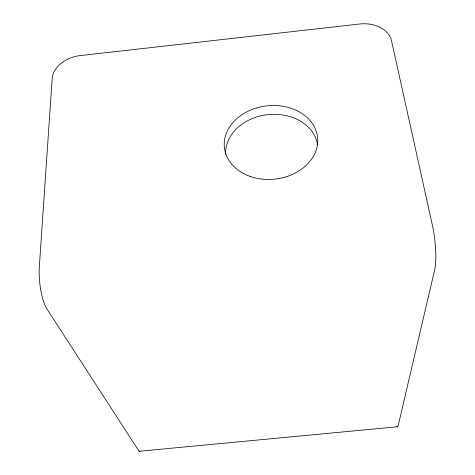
<?xml version="1.0" encoding="UTF-8"?>
<svg xmlns="http://www.w3.org/2000/svg" width="475" height="475" viewBox="0 0 475 475"><rect width="100%" height="100%" fill="white"/><g stroke="black" fill="none" stroke-linecap="round" stroke-linejoin="round"><path stroke-width="0.71" d="M139.507 451.25L397.622 426.74M396.892 426.407A21.262 2.618 82.8 0 0 398.169 425.618L434.75 269.545A31.154 5.908 84.3 0 0 432.511 225.791L391.465 40.535A27.995 20.241 -1.1 0 0 359.842 23.988L80.079 55.605A27.58 19.778 -16.5 0 0 52.179 78.583L39.336 266.57A30.626 8.603 84 0 0 46.972 309.011L138.439 450.294A21.019 3.853 86.1 0 0 140.006 451.185M225.684 154.244A46.212 36.563 -6.1 0 1 268.25 114.6A46.212 36.563 -6.1 0 1 317.579 145.006M250.806 176.629A46.882 36.848 -6.2 0 0 317.638 137.726A46.882 36.848 -6.2 0 0 244.548 113.115A46.882 36.848 -6.2 0 0 250.806 176.629"/></g></svg>
